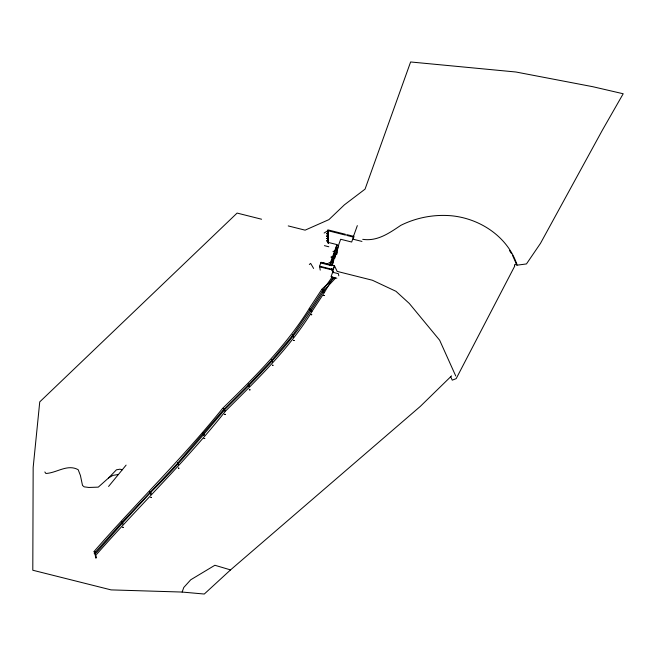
<?xml version="1.0" encoding="UTF-8"?>
<svg xmlns="http://www.w3.org/2000/svg" width="656" height="656" viewBox="0 0 656 656"><rect width="100%" height="100%" fill="white"/><g stroke="black" fill="none" stroke-linecap="round" stroke-linejoin="round"><path stroke-width="0.98" d="M95.719 554.189L95.087 554.025L95.719 554.189L95.391 552.196M122.77 523.8L122.139 523.644C123.935 523.964 120.442 523.226 121.811 521.709L122.451 521.922M150.937 493.943L150.306 493.779L150.937 493.943L150.609 491.951L149.986 491.844M178.473 464.702L177.833 464.546L178.473 464.702L178.137 462.71M204.123 435.01L203.491 434.846L204.123 435.01L203.786 433.017L203.163 432.911M224.098 410.664C225.894 410.951 222.4 410.246 223.77 408.729L224.409 408.942M248.772 386.105C250.592 386.384 247.074 385.753 248.444 384.17M272.576 361.784L271.937 361.62L272.576 361.784L272.24 359.791M292.888 336.717C294.667 336.93 291.133 336.454 292.568 334.781M310.468 310.977C312.281 311.247 308.755 310.608 310.14 309.042M323.646 292.01L323.014 291.854L323.646 292.01L323.31 290.018M95.497 553.771L95.079 552.172M122.557 523.439L122.139 521.84M150.724 493.574L150.298 491.926M178.243 464.284L177.833 462.685M203.909 434.641L203.483 432.993M224.196 408.573L224.516 410.459M249.19 385.9L248.772 384.301M261.588 219.227L237.111 213.077L39.745 401.89L33.161 467.498L32.8 570.236L111.085 589.892L182.138 592.056L183.77 587.481L190.74 579.773L214.881 565.267L230.535 569.908L420.316 406.392L451.549 375.888M272.035 359.48L272.347 361.366M293.306 336.512L292.888 334.913M310.887 310.772L310.468 309.173M331.69 265.696L329.911 265.163M329.927 265.254L331.993 259.809L332.108 260.473M333.986 253.929L336.052 248.485L336.167 249.149M345.458 235.094L328.049 230.723L328.328 243.155L328.197 242.4L337.028 244.622L336.02 248.263L337.783 248.706L336.766 251.535M331.477 264.926L340.669 239.26L351.673 242.023L353.674 236.439L353.805 237.185L346.778 235.422M335.749 254.372L334.88 258.087M331.395 269.067L333.068 272.552M336.553 254.717L337.569 251.888M323.433 291.649L323.006 289.993M332.641 269.378L333.051 272.388M333.059 270.19L334.084 267.336M353.199 237.128L357.323 225.615M514.763 266.024L456.182 378.635L452.263 380.168L450.565 376.446M324.72 291.92L333.199 277.521M309.23 308.5L321.661 289.608M309.575 310.493L321.998 291.543M311.887 309.165L324.318 290.272M312.182 311.092L324.613 292.199M309.14 308.796C285.77 346.245 254.208 377.503 222.819 408.18M311.707 309.435C288.468 346.95 256.619 377.897 225.5 408.811C201.351 437.093 177.743 465.891 151.118 491.926M312.084 311.444C288.952 349.074 256.84 379.758 225.828 410.779M291.994 336.233L309.46 310.723M332.043 277.226L322.112 291.313M108.576 486.449L126.108 465.112M222.564 408.426C182.319 458.642 135.923 503.332 93.759 551.844M291.805 336.446L271.043 361.087M222.942 410.377L176.931 463.989L149.404 493.246M225.582 411.025C185.582 461.365 139.187 505.915 96.801 554.148M96.276 552.762L123.344 522.094L151.003 492.049M149.158 493.443L121.237 523.103L94.185 553.492M331.936 269.165L331.346 269.173L332.6 269.493L332.018 269.214M324.417 289.985L335.519 278.103M270.813 361.276L247.87 385.58L223.204 410.18M44.838 471.967L45.895 473.484C56.982 472.894 67.306 463.767 78.171 469.688L80.417 475.485L82.508 485.44L84.181 486.85L88.831 487.465L98.277 487.137L108.56 477.97L116.456 469.794L119.941 469.196L122.254 469.803M230.535 569.908L204.278 594.033L182.138 592.056M321.809 289.247L334.355 277.808M324.138 233.036L327.951 230.609L328.23 243.22L327.828 229.854L345.359 234.258M327.565 233.282L326.573 233.88L327.524 233.274M327.664 238.013L326.68 238.612L327.631 238.005M108.56 477.97L112.914 475.379L118.4 474.493M362.702 239.333C377.421 241.556 389.311 233.052 400.791 225.361C416.38 217.579 433.985 214.258 451.344 215.767C479.675 218.432 507.211 236.373 516.715 263.909L514.542 264.737L514.689 265.623M332.01 269.337L333.109 272.822M332.953 251.428L335.003 251.092M332.977 256.758L330.919 257.086L332.387 257.455M328.894 262.753L330.944 262.425M512.582 255.455L516.928 265.196L526.465 263.933L540.495 243.335L602.364 130.191L623.2 93.759L592.68 86.682L515.928 72.004L410.615 61.967L365.048 189.141L344.408 204.828L328.951 219.604L305.106 230.158L288.238 225.918M346.68 234.594L353.797 236.381L353.174 239.219L361.956 241.424M337.11 245.36L338.685 245.762L331.674 265.606M324.417 245.647L328.82 246.754M331.567 264.95L334.437 265.664L337.151 271.387L372.403 280.243L395.97 291.305L409.295 303.457L439.651 340.218L455.74 375.986M329.87 264.614L321.063 262.4L321.169 263.056L329.886 265.245M330.222 269.477L319.808 266.861L319.702 266.197L332.953 269.526L334.314 265.729L334.421 266.385M336.831 278.21L331.034 276.758L332.649 272.248L338.447 273.708L338.799 275.823M323.318 290.075L322.686 289.911L323.014 291.854M310.149 309.091L310.788 309.255L311.108 311.19M292.576 334.831L293.207 334.995M272.248 359.849L271.617 359.685L271.937 361.62L272.568 361.727M248.452 384.227L249.083 384.383L249.411 386.318M178.145 462.767L177.514 462.611L177.833 464.546L178.465 464.653M94.759 552.09L95.399 552.254M332.059 269.255L332.936 272.174M96.334 557.641C94.653 556.69 97.318 560.937 95.727 554.033M509.425 250.502L511.639 253.757M313.617 268.452L310.641 263.384L309.329 264.491M516.715 263.909L516.928 265.196M337.127 245.451L336.905 244.68L329.804 264.507L320.997 262.293L319.579 266.262L320.226 270.116M334.134 254.807L334.027 254.151L331.961 259.587L333.724 260.03L332.854 263.745M333.01 256.98L333.125 257.644M293.199 334.937L293.527 336.93M224.401 408.885L224.737 410.877M203.155 432.862L203.491 434.846M149.978 491.795L150.306 493.779M122.442 521.864L122.779 523.857M94.751 552.04L95.678 557.789M122.746 527.301L123.377 527.457L122.787 527.227M150.913 497.387L151.561 497.469L150.913 497.387M178.44 468.146L179.072 468.31L178.481 468.081M204.09 438.454L204.746 438.536L204.09 438.454M224.705 414.321L225.352 414.403L224.705 414.321M249.378 389.762L250.026 389.844L249.378 389.762M272.543 365.228L273.175 365.384L272.584 365.154M293.503 340.374L294.15 340.456L293.503 340.374M311.075 314.634L311.731 314.716L311.075 314.634M323.613 295.454L324.261 295.536L323.613 295.454M331.657 277.234C332.125 278.669 332.928 276.225 331.657 277.234M327.606 235.25L326.663 236.25L327.606 235.25M327.713 239.981L326.762 240.982L327.713 239.981"/></g></svg>
